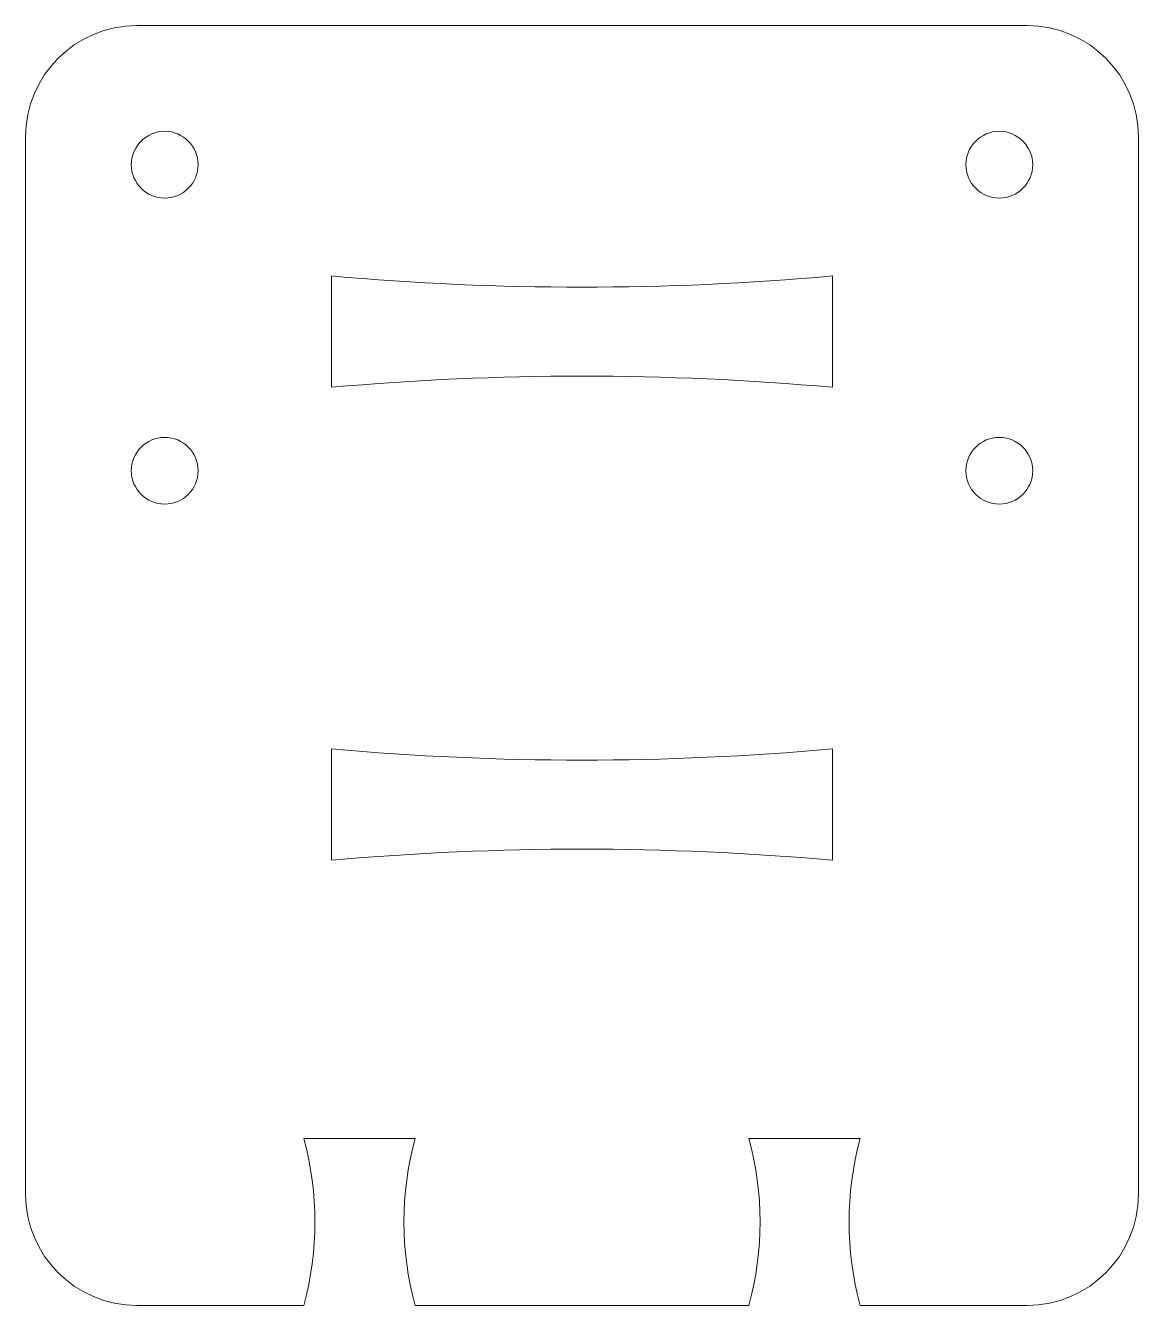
# Model space of a CAD drawing. Header units: millimetres. Extents: x 0 to 20, y 0 to 23.
import ezdxf

# ---------------------------------------------------------------- set-up
doc = ezdxf.new("R2010")
doc.units = ezdxf.units.MM

msp = doc.modelspace()

# ---------------------------------------------------------------- linework, layer by layer
at = {"color": 7, "linetype": 'Continuous', "lineweight": 15}
for p, q in [((18, 23), (2, 23)), ((0, 21), (0, 2)), ((20, 2), (20, 21)), ((5.5, 18.5), (5.5, 16.5)), ((14.5, 16.5), (14.5, 18.5)), ((5.5, 10), (5.5, 8)), ((14.5, 8), (14.5, 10)), ((5, 3), (7, 3)), ((13, 3), (15, 3)), ((2, 0), (5, 0)), ((7, 0), (13, 0)), ((15, 0), (18, 0))]:
    msp.add_line(p, q, dxfattribs=at)
for centre in [(2.5, 20.5), (17.5, 20.5), (2.5, 15), (17.5, 15)]:
    msp.add_circle(centre, 0.6, dxfattribs=at)
for centre, start, end in [((2, 21), 90, 180), ((18, 21), 0, 90), ((2, 2), 180, 270), ((18, 2), 270, 0)]:
    msp.add_arc(centre, 2, start, end, dxfattribs=at)
for points in [[(14.5, 18.5), (11.5, 18.233), (8.5, 18.233), (5.5, 18.5)], [(5.5, 16.5), (8.5, 16.767), (11.5, 16.767), (14.5, 16.5)], [(14.5, 10), (11.5, 9.733), (8.5, 9.733), (5.5, 10)], [(5.5, 8), (8.5, 8.267), (11.5, 8.267), (14.5, 8)], [(5, 0), (5.267, 1), (5.267, 2), (5, 3)], [(7, 3), (6.733, 2), (6.733, 1), (7, 0)], [(13, 0), (13.267, 1), (13.267, 2), (13, 3)], [(15, 3), (14.733, 2), (14.733, 1), (15, 0)]]:
    msp.add_open_spline(points, degree=3, dxfattribs=at)

doc.saveas('drawing.dxf')
